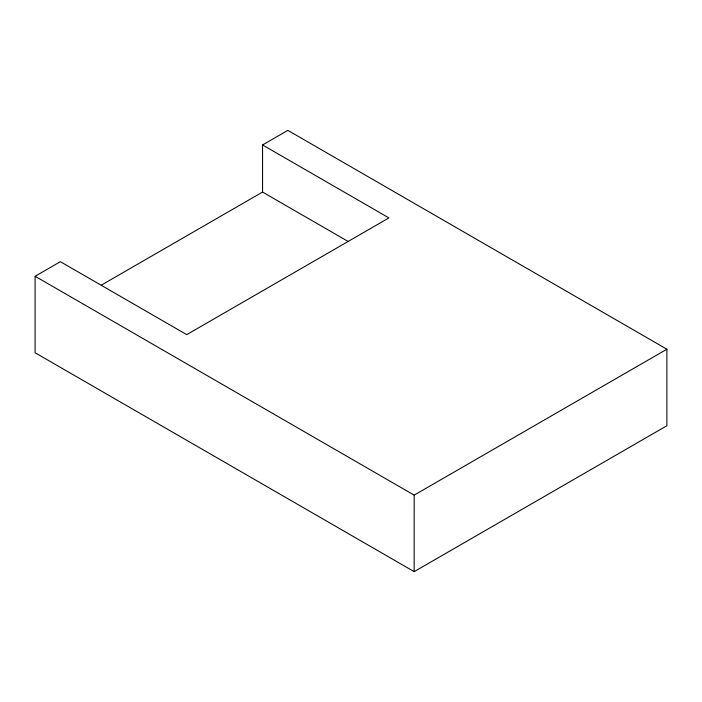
<?xml version="1.0" encoding="UTF-8"?>
<svg xmlns="http://www.w3.org/2000/svg" width="702" height="702" viewBox="0 0 702 702"><rect width="100%" height="100%" fill="white"/><g stroke="black" fill="none" stroke-linecap="round" stroke-linejoin="round"><path stroke-width="1.05" d="M262.557 144.954L388.917 217.91L186.741 334.635L60.381 261.688L35.109 276.272L35.1 352.755L414.162 571.639L666.891 425.728L666.9 349.219L287.838 130.361L262.557 144.954L262.557 192.058L348.368 241.602M414.162 571.639L414.18 495.129L666.9 349.219M101.202 285.214L262.557 192.058M35.109 276.272L414.18 495.129"/></g></svg>
